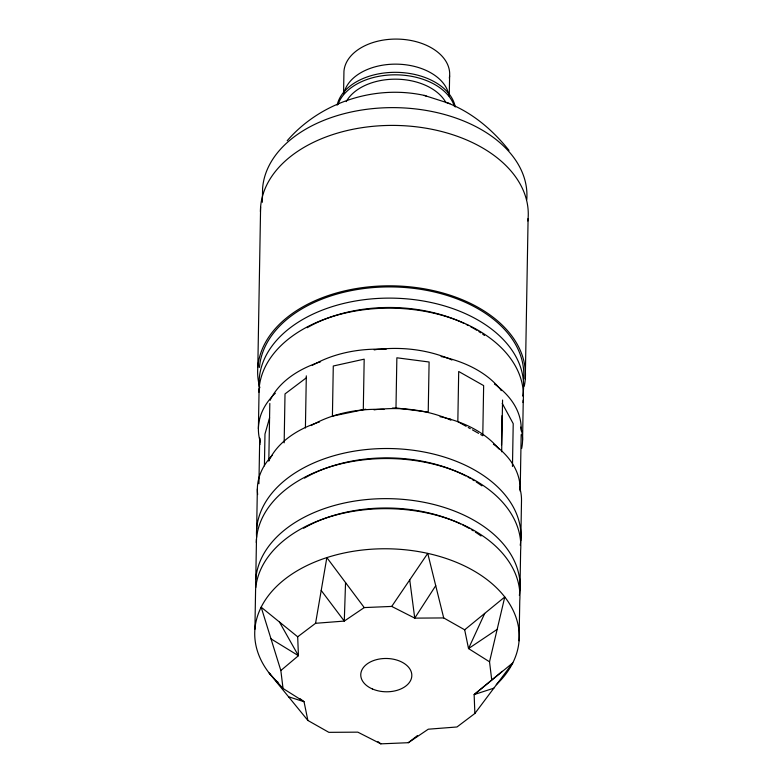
<?xml version="1.0" encoding="UTF-8"?>
<svg xmlns="http://www.w3.org/2000/svg" width="783" height="783" viewBox="0 0 783 783"><rect width="100%" height="100%" fill="white"/><g stroke="black" fill="none" stroke-linecap="round" stroke-linejoin="round"><path stroke-width="1.17" d="M257.813 367.335L260.612 206.918M254.906 629.268L255.601 589.168A132.268 86.247 1 0 1 394.495 508.852A132.268 86.247 1 0 1 519.765 600.698L519.06 640.797M255.777 579.136L256.481 539.037M256.658 529.005L257.353 488.905M258.4 428.751L259.104 388.642M262.354 202.268L262.608 188.126A132.268 86.247 1 0 1 401.493 107.819A132.268 86.247 1 0 1 526.763 199.655M258.928 483.737L259.721 438.02A23.627 15.406 1 0 0 260.201 441.935M264.419 465.846L264.977 434.056L269.606 417.74M268.804 461.187L269.812 403.441M284.16 442.826L285.012 393.918L306.28 377.856M305.409 427.988L306.319 375.86M343.551 93.95L343.952 71.273A52.901 34.501 1 0 1 401.229 39.248A52.901 34.501 1 0 1 449.325 78.124M363.302 409.294L364.183 359.162L333.284 366.004L332.413 416.135L365.73 409.186M395.983 407.923L396.864 357.792L429.104 362L428.223 412.122L395.983 407.923L392.352 408.08M449.256 96.182L449.618 75.882M501.521 444.979L502.03 415.626M501.668 451.781L502.569 400.044M512.464 466.453L513.217 423.662L502.246 403.402M520.206 489.962L521.175 434.624M519.932 590.676L520.636 550.566A132.268 86.247 1 0 0 392.655 458.623A132.268 86.247 1 0 0 256.315 542.57M520.812 540.544L521.507 500.435A99.294 64.754 1 0 0 520.137 489.199A99.294 64.754 1 0 0 497.43 447.259A99.294 64.754 1 0 0 445.781 418.014A99.294 64.754 1 0 0 379.031 409.313A99.294 64.754 1 0 0 315.069 423.486A99.294 64.754 1 0 0 271.035 456.734A99.294 64.754 1 0 0 257.666 494.543M522.564 440.281L523.259 400.182M525.295 379.011L528.094 218.594M345.548 582.591L344.285 621.076L315.569 623.297L297.687 636.794L298.431 655.694L280.843 670.532L283.035 688.472L304.029 701.705L307.885 720.468L328.86 732.34L357.821 732.154L380.841 743.85L408.315 742.705L428.272 729.208L456.988 726.976L474.87 713.479L512.796 662.888L474.136 694.58L474.87 713.479M315.569 623.297L326.844 557.604L364.242 607.579L391.715 606.424L414.745 618.13L443.707 617.934L464.681 629.806L468.528 648.578L489.532 661.801L491.714 679.742M489.532 661.801L504.771 596.989L464.681 629.806M484.726 613.402L468.528 648.578L497.146 629.395M435.73 585.664L414.745 618.13L409.734 579.909M391.715 606.424L427.743 553.385L443.707 617.934M287.195 140.725C320.296 102.367 374.695 84.584 424.161 95.379L426.226 96.035M502.255 671.315L474.136 694.58L493.838 688.179M408.315 742.705L417.554 735.501M364.242 607.579L344.285 621.076L321.206 590.451M446.153 102.426C471.337 111.685 492.438 129.635 509.009 150.405M288.536 696.772L304.029 701.705L300.183 698.818M424.161 95.379L449.873 103.61M448.718 418.69L450.998 419.424M466.149 426.324L457.83 421.616L458.701 371.485L483.649 385.608L482.778 435.74L480.693 434.555M468.224 427.498L470.299 428.673M472.384 429.847L478.619 433.381M271.006 638.859L298.431 655.694L279.433 621.996M276.115 680.779L278.034 682.218M377.964 741.589L380.841 743.85M297.687 636.794L261.17 607.187L280.843 670.532M283.035 688.472L269.195 673.077L307.885 720.468M270.575 674.819A132.268 86.247 1 0 1 306.505 565.776A132.268 86.247 1 0 1 477.826 573.254A132.268 86.247 1 0 1 496.305 684.675M303.657 528.251A125.593 81.902 1 0 1 460.58 523.915M462.802 524.992A125.593 81.902 1 0 1 469.252 528.408M471.327 529.611A125.593 81.902 1 0 1 473.363 530.835M475.35 532.097A125.593 81.902 1 0 1 481.026 535.993M255.738 587.436A132.268 86.247 1 0 1 391.931 498.732A132.268 86.247 1 0 1 519.364 595.383M304.538 478.119A125.593 81.902 1 0 1 465.856 475.966M468.009 477.101A125.593 81.902 1 0 1 470.123 478.276M472.198 479.48A125.593 81.902 1 0 1 474.234 480.713M476.23 481.966A125.593 81.902 1 0 1 481.897 485.861M256.609 537.304A132.268 86.247 1 0 1 392.802 448.6A132.268 86.247 1 0 1 520.235 545.252M269.166 460.443A23.627 15.406 1 0 1 272.504 455.031M519.706 487.251A23.627 15.406 1 0 1 520.186 491.166M493.407 444.294A23.627 15.406 1 0 1 498.977 448.962M440.056 416.742A23.627 15.406 1 0 1 450.842 420.197M374.098 409.871A23.627 15.406 1 0 1 384.052 409.46M311.262 425.58A23.627 15.406 1 0 1 319.493 421.968M521.644 448.551A99.294 64.754 1 0 0 521.194 429.045A99.294 64.754 1 0 0 498.477 387.105A99.294 64.754 1 0 0 446.829 357.86A99.294 64.754 1 0 0 380.088 349.159A99.294 64.754 1 0 0 316.126 363.332A99.294 64.754 1 0 0 272.083 396.57A99.294 64.754 1 0 0 259.77 439.987A99.294 64.754 1 0 0 259.956 444.49M441.113 356.578A23.627 15.406 1 0 1 451.899 360.033M312.309 365.426A23.627 15.406 1 0 1 320.541 361.815M270.213 400.289A23.627 15.406 1 0 1 275.342 393.301M374.196 349.913A23.627 15.406 1 0 1 386.097 349.414M494.464 384.14A23.627 15.406 1 0 1 501.237 390.619M520.764 427.097A23.627 15.406 1 0 1 521.243 431.012M258.938 392.185A132.268 86.247 1 0 1 397.089 308.296A132.268 86.247 1 0 1 523.024 402.531M307.161 327.734A125.593 81.902 1 0 1 464.084 323.389M466.296 324.465A125.593 81.902 1 0 1 468.479 325.571M470.632 326.717A125.593 81.902 1 0 1 476.857 330.318M478.853 331.571A125.593 81.902 1 0 1 480.791 332.853M482.69 334.155A125.593 81.902 1 0 1 484.53 335.476M259.232 386.919A132.268 86.247 1 0 1 396.345 298.235A132.268 86.247 1 0 1 522.662 396.041M259.476 367.403A132.268 86.247 1 0 1 398.361 287.097A132.268 86.247 1 0 1 523.631 378.943M346.252 101.604A52.901 34.501 1 0 1 396.11 79.181A52.901 34.501 1 0 1 445.938 102.642M338.031 104.384A59.577 38.847 1 0 1 396.56 74.835A59.577 38.847 1 0 1 454.346 106.155M337.13 105.216A59.577 38.847 1 0 1 396.58 72.33A59.577 38.847 1 0 1 455.246 106.997M344.031 92.981A52.901 34.501 1 0 1 396.462 64.147A52.901 34.501 1 0 1 448.688 94.185M260.436 211.704A133.932 87.334 1 0 1 399.408 125.525A133.932 87.334 1 0 1 527.859 220.972M259.868 387.742A133.932 87.334 1 0 1 388.27 285.824A133.932 87.334 1 0 1 524.277 386.166M372.395 688.971A25.536 16.658 1 0 0 411.789 676.248A25.536 16.658 1 0 0 374.666 660.186A25.536 16.658 1 0 0 372.395 688.971"/></g></svg>
